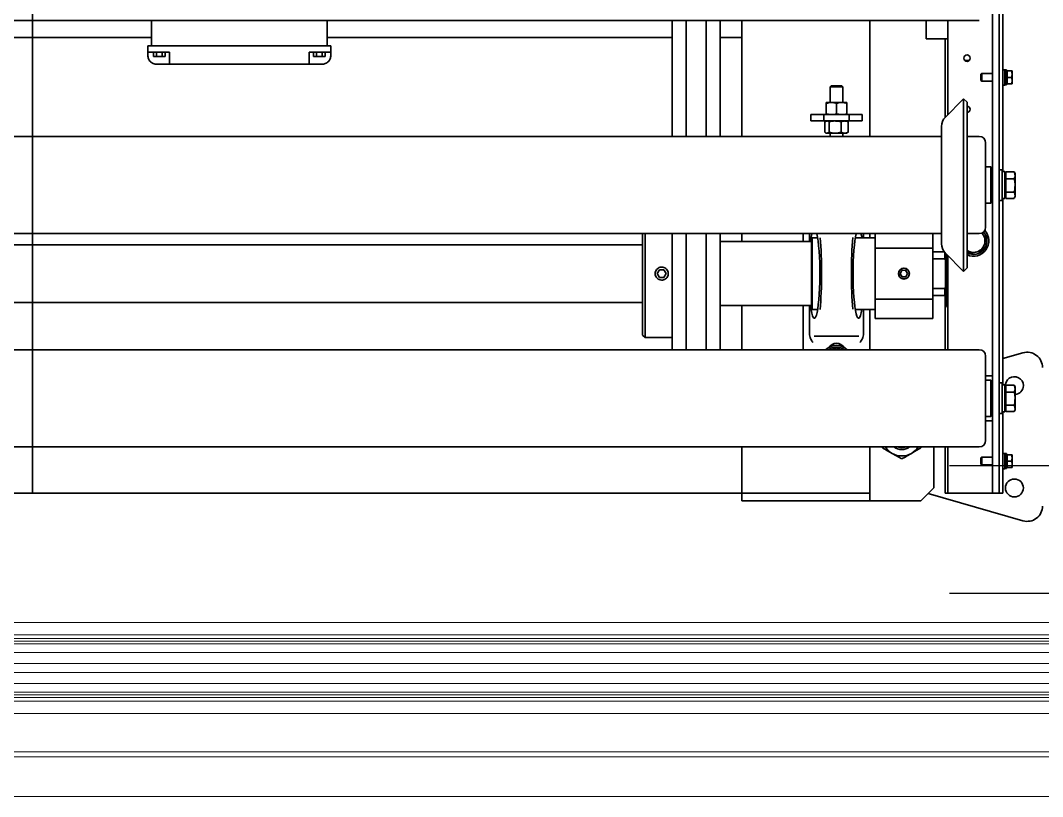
# Model space of a CAD drawing. Header units: millimetres. Extents: x 2509 to 128734, y 2492 to 91667.
# Drawn here: x 53528 to 54327, y 55868 to 56474 of the extents above; entities that cross this region are included whole.
import ezdxf
from ezdxf.enums import TextEntityAlignment as Align

# ---------------------------------------------------------------- set-up
doc = ezdxf.new("R2010")
doc.units = ezdxf.units.MM
doc.linetypes.add('CENTER', pattern=[50.8, 31.75, -6.35, 6.35, -6.35])
for name, color, linetype in [('7标注层', 4, 'Continuous'), ('SSH_货架系统', 7, 'Continuous'), ('SSH_输送系统', 7, 'Continuous')]:
    doc.layers.add(name, color=color, linetype=linetype)
doc.layers.add('SR-输送线', color=7, linetype='Continuous', lineweight=35)
doc.styles.add('宋体', font='', dxfattribs={"width": 0.8, "height": 4})
doc.styles.get('宋体').set_extended_font_data('SimSun')

# ---------------------------------------------------------------- blocks, each defined once
blk = doc.blocks.new('*U218')
at = {"layer": 'SSH_货架系统', "color": 2}
for p, q in [((742835.45, 236491.29), (761084.09, 236491.29)), ((742835.45, 236391.29), (761084.09, 236391.29))]:
    blk.add_line(p, q, dxfattribs=at)
blk = doc.blocks.new('*U220')
at = {"layer": 'SSH_输送系统', "lineweight": 15}
for p, q in [((22837.83, 6527.6), (25281.57, 6527.6)), ((22792.83, 6511.1), (25326.57, 6511.1)), ((22838.83, 6515.09), (25280.57, 6515.09)), ((22838.83, 6513.09), (25280.57, 6513.09)), ((22838.83, 6513.01), (25280.57, 6513.01)), ((22792.83, 6504.1), (25326.57, 6504.1)), ((22792.83, 6495.6), (25326.57, 6495.6)), ((22792.83, 6495.6), (25326.57, 6495.6)), ((22792.83, 6488.6), (25326.57, 6488.6)), ((22792.83, 6488.6), (25326.57, 6488.6)), ((22792.83, 6480.1), (25326.57, 6480.1)), ((22792.83, 6473.1), (25326.57, 6473.1)), ((22838.83, 6471.19), (25280.57, 6471.19)), ((22838.83, 6471.11), (25280.57, 6471.11)), ((22838.83, 6469.11), (25280.57, 6469.11)), ((23464.83, 6456.6), (25139.57, 6456.6)), ((22864.83, 6426.6), (25364.7, 6426.6)), ((22864.83, 6422.6), (25364.7, 6422.6)), ((22864.83, 6391.6), (25364.7, 6391.6))]:
    blk.add_line(p, q, dxfattribs=at)
for points in [[(25280.57, 6518.06), (22838.83, 6518.06)], [(22838.83, 6466.13), (25280.57, 6466.13)]]:
    blk.add_open_spline(points, degree=1, dxfattribs=at)
at = {"layer": 'SSH_输送系统', "style": '宋体'}
blk.add_attdef('NO.', text='', height=100, dxfattribs=at).set_placement((23613.19, 7009.55), align=Align.CENTER)
blk = doc.blocks.new('非常规移栽机')
at = {"color": 2, "linetype": 'Continuous', "lineweight": 35}
for p, q in [((6138.75, -10622.86), (6064.6, -10601.68)), ((6064.6, -10732.94), (6080.3, -10728.45))]:
    blk.add_line(p, q, dxfattribs=at)
at = {"color": 4, "linetype": 'Continuous', "lineweight": 35}
for p, q in [((6144.3, -10617.31), (6134.3, -10627.31)), ((6144.3, -10617.31), (6184.3, -10617.31)), ((6184.3, -10617.31), (6184.3, -10623.31)), ((6284.3, -10617.31), (6184.3, -10617.31)), ((6184.3, -10617.31), (6184.3, -10659.41)), ((6284.3, -10623.31), (6284.3, -10617.31)), ((6080.3, -10686.86), (6080.3, -10623.31)), ((6080.3, -10623.31), (6083.3, -10623.31)), ((6083.3, -10623.31), (6088.3, -10623.31)), ((6083.3, -10623.31), (6083.3, -11573.31)), ((6088.3, -10623.31), (6088.3, -11573.31)), ((6088.3, -10623.31), (6092.3, -10623.31)), ((6092.3, -10623.31), (6123.3, -10623.31)), ((6123.3, -10623.31), (6125.3, -10623.31)), ((6123.3, -10623.31), (6123.3, -10659.41)), ((6125.3, -10659.41), (6125.3, -10623.31)), ((6134.3, -10659.41), (6134.3, -10627.31)), ((6184.3, -10623.31), (6284.3, -10623.31)), ((6194.3, -10623.31), (6274.3, -10623.31)), ((7442.3, -10623.31), (6284.3, -10623.31)), ((6284.3, -10633.31), (6284.3, -10623.31)), ((6284.3, -10659.41), (6284.3, -10633.31)), ((6073.03, -10643.31), (6073.03, -10645.81)), ((6076.9, -10643.31), (6073.47, -10643.31)), ((6077.4, -10643.31), (6076.9, -10643.31)), ((6076.9, -10643.31), (6076.9, -10645.81)), ((6078.7, -10642.41), (6077.4, -10642.41)), ((6077.4, -10654.2), (6077.4, -10642.41)), ((6080.3, -10642.31), (6078.7, -10642.31)), ((6078.7, -10654.31), (6078.7, -10642.31)), ((6073.03, -10645.81), (6073.03, -10650.81)), ((6073.47, -10653.31), (6073.03, -10650.81)), ((6073.03, -10653.31), (6073.03, -10650.81)), ((6076.9, -10648.31), (6073.47, -10648.31)), ((6076.9, -10645.81), (6076.9, -10648.31)), ((6076.9, -10648.31), (6076.9, -10650.81)), ((6076.9, -10650.81), (6076.9, -10653.31)), ((6096.85, -10645.31), (6088.3, -10645.31)), ((6088.3, -10651.31), (6096.85, -10651.31)), ((6097.4, -10645.86), (6096.85, -10645.31)), ((6096.85, -10651.31), (6096.85, -10645.31)), ((6096.85, -10651.31), (6097.4, -10650.75)), ((6097.4, -10650.75), (6097.4, -10645.86)), ((6076.9, -10653.31), (6073.47, -10653.31)), ((6076.9, -10653.31), (6077.4, -10653.31)), ((6078.7, -10654.2), (6077.4, -10654.2)), ((6078.7, -10654.31), (6080.3, -10654.31)), ((7377.3, -10659.41), (6098.8, -10659.41)), ((6144.3, -10659.41), (6144.3, -10658.65)), ((6174.3, -10659.41), (6174.3, -10658.65)), ((6093.8, -10730.41), (6093.8, -10664.41)), ((6088.3, -10679.91), (6093.8, -10679.91)), ((6089.8, -10683.16), (6089.3, -10683.66)), ((6089.3, -10711.16), (6089.3, -10683.66)), ((6093.8, -10683.16), (6089.8, -10683.16)), ((6089.8, -10683.16), (6089.8, -10711.66)), ((6071.46, -10687.19), (6070.75, -10688.41)), ((6070.75, -10688.41), (6070.75, -10689.47)), ((6070.75, -10689.47), (6070.75, -10697.12)), ((6078.1, -10687.02), (6071.56, -10687.02)), ((6078.1, -10687.02), (6078.1, -10689.47)), ((6078.7, -10688.41), (6078.1, -10688.41)), ((6078.1, -10689.47), (6078.1, -10691.93)), ((6080.8, -10686.86), (6078.7, -10686.86)), ((6078.7, -10707.94), (6078.7, -10686.86)), ((6083.3, -10685.41), (6080.8, -10685.41)), ((6080.8, -10709.41), (6080.8, -10685.41)), ((6088.8, -10687.41), (6088.3, -10687.91)), ((6089.3, -10687.41), (6088.8, -10687.41)), ((6088.8, -10687.41), (6088.8, -10707.41)), ((6070.75, -10697.12), (6070.75, -10705.05)), ((6078.1, -10691.93), (6071.56, -10691.93)), ((6078.1, -10691.93), (6078.1, -10697.12)), ((6078.1, -10697.12), (6078.1, -10702.31)), ((6070.75, -10705.05), (6070.75, -10706.41)), ((6070.75, -10706.41), (6071.46, -10707.62)), ((6071.47, -10707.62), (6071.56, -10707.79)), ((6078.1, -10702.31), (6071.56, -10702.31)), ((6078.1, -10707.79), (6071.56, -10707.79)), ((6078.1, -10702.31), (6078.1, -10705.05)), ((6078.1, -10705.05), (6078.1, -10707.79)), ((6078.1, -10706.41), (6078.7, -10706.41)), ((6088.3, -10706.91), (6088.8, -10707.41)), ((6088.8, -10707.41), (6089.3, -10707.41)), ((6078.7, -10707.96), (6078.7, -10707.94)), ((6080.8, -10707.94), (6078.7, -10707.94)), ((6078.7, -10707.96), (6080.8, -10707.96)), ((6080.3, -10853.56), (6080.3, -10707.96)), ((6080.8, -10709.41), (6083.3, -10709.41)), ((6088.3, -10714.91), (6093.8, -10714.91)), ((6089.3, -10711.16), (6089.8, -10711.66)), ((6089.8, -10711.66), (6093.8, -10711.66)), ((6098.8, -10735.41), (7377.3, -10735.41)), ((6123.3, -10735.41), (6123.3, -10809.02)), ((6125.3, -10778.19), (6125.3, -10735.41)), ((6184.3, -10735.41), (6184.3, -10766.89)), ((6236.3, -10735.41), (6236.3, -10769.89)), ((6284.3, -10769.89), (6284.3, -10735.41)), ((6301.2, -10782.21), (6301.2, -10735.41)), ((6312.03, -10782.21), (6312.03, -10735.41)), ((6327.78, -10782.21), (6327.78, -10735.41)), ((6338.6, -10782.21), (6338.6, -10735.41)), ((6189.3, -10747.03), (6189.3, -10766.89)), ((6192.94, -10746.09), (6196.03, -10746.09)), ((6224.57, -10746.09), (6196.03, -10746.09)), ((6224.57, -10746.09), (6227.67, -10746.09)), ((6231.3, -10747.03), (6231.3, -10769.89)), ((6359.8, -10744.89), (6338.6, -10744.89)), ((6361.8, -10746.89), (6359.8, -10744.89)), ((6359.8, -10826.11), (6359.8, -10744.89)), ((6361.8, -10746.89), (6361.8, -10826.11)), ((6135.1, -10774.89), (6135.1, -10759.89)), ((6135.1, -10759.89), (6180.1, -10759.89)), ((6180.1, -10759.89), (6180.1, -10774.89)), ((6123.6, -10768.89), (6123.3, -10768.89)), ((6124.6, -10769.89), (6124.6, -10810.34)), ((6195.59, -10766.89), (6180.1, -10766.89)), ((6229.3, -10766.89), (6225.02, -10766.89)), ((6229.3, -10766.89), (6229.3, -10822.89)), ((6229.8, -10769.89), (6229.3, -10770.39)), ((6301.2, -10769.89), (6229.8, -10769.89)), ((6229.8, -10769.89), (6229.8, -10817.54)), ((6125.1, -10774.89), (6124.6, -10774.89)), ((6125.1, -10774.89), (6125.1, -10810.85)), ((6125.6, -10777.89), (6125.1, -10778.39)), ((6135.1, -10777.89), (6125.6, -10777.89)), ((6125.6, -10777.89), (6125.6, -10783.37)), ((6180.1, -10774.89), (6135.1, -10774.89)), ((6135.1, -10774.89), (6135.1, -10814.89)), ((6180.1, -10774.89), (6180.1, -10814.89)), ((7377.3, -10772.39), (6361.8, -10772.39)), ((6125.6, -10783.37), (6125.1, -10784.12)), ((6125.6, -10783.37), (6135.1, -10783.37)), ((6301.2, -10826.11), (6301.2, -10782.21)), ((6312.03, -10826.11), (6312.03, -10782.21)), ((6327.78, -10826.11), (6327.78, -10782.21)), ((6338.6, -10826.11), (6338.6, -10782.21)), ((6156.07, -10792.45), (6154.72, -10795)), ((6156.26, -10797.45), (6154.72, -10795)), ((6158.95, -10792.34), (6156.07, -10792.45)), ((6158.95, -10792.34), (6160.49, -10794.79)), ((6159.14, -10797.34), (6160.49, -10794.79)), ((6345.07, -10791.89), (6343.34, -10794.89)), ((6345.07, -10797.89), (6343.34, -10794.89)), ((6345.07, -10791.89), (6348.54, -10791.89)), ((6348.54, -10791.89), (6350.27, -10794.89)), ((6348.54, -10797.89), (6350.27, -10794.89)), ((6111.11, -10796.61), (6108.25, -10799.41)), ((6108.25, -10799.41), (6108.25, -10928.8)), ((6125.44, -10811.19), (6111.11, -10796.61)), ((6111.11, -10796.61), (6111.11, -10931.61)), ((6159.14, -10797.34), (6156.26, -10797.45)), ((6345.07, -10797.89), (6348.54, -10797.89)), ((6108.25, -10812.32), (6106.87, -10810.66)), ((6125.1, -10805.67), (6125.6, -10806.42)), ((6125.6, -10806.42), (6125.6, -10811.36)), ((6135.1, -10806.42), (6125.6, -10806.42)), ((6126.07, -10811.89), (6135.1, -10811.89)), ((6128.3, -10818.2), (6128.3, -10910.01)), ((6135.1, -10814.89), (6180.1, -10814.89)), ((6135.1, -10826.11), (6135.1, -10814.89)), ((6180.1, -10814.89), (6180.1, -10826.11)), ((6229.3, -10819.39), (6229.8, -10819.89)), ((6229.8, -10817.54), (6229.8, -10819.89)), ((6361.8, -10817.39), (7377.3, -10817.39)), ((6096.72, -10826.56), (6096.4, -10826.2)), ((6096.4, -10826.2), (6096.71, -10826.57)), ((6108.25, -10826.11), (6098.8, -10826.11)), ((7377.3, -10826.11), (6128.3, -10826.11)), ((6180.1, -10822.89), (6195.59, -10822.89)), ((6184.3, -10822.89), (6184.3, -10826.11)), ((6189.3, -10822.89), (6189.3, -10826.11)), ((6225.02, -10822.89), (6229.3, -10822.89)), ((6229.8, -10819.89), (6301.2, -10819.89)), ((6231.3, -10819.89), (6231.3, -10826.11)), ((6236.3, -10819.89), (6236.3, -10826.11)), ((6284.3, -10826.11), (6284.3, -10819.89)), ((6093.8, -10831.17), (6093.8, -10831.11)), ((6093.8, -10897.11), (6093.8, -10831.17)), ((6089.8, -10849.86), (6089.3, -10850.36)), ((6089.3, -10850.38), (6089.3, -10850.36)), ((6089.3, -10877.86), (6089.3, -10850.38)), ((6093.8, -10849.86), (6089.8, -10849.86)), ((6089.8, -10849.86), (6089.8, -10878.36)), ((6071.46, -10853.89), (6070.75, -10855.11)), ((6070.75, -10855.11), (6070.75, -10856.17)), ((6070.75, -10856.17), (6070.75, -10863.82)), ((6078.1, -10853.72), (6071.56, -10853.72)), ((6078.1, -10858.63), (6071.56, -10858.63)), ((6078.1, -10853.72), (6078.1, -10856.17)), ((6078.7, -10855.11), (6078.1, -10855.11)), ((6078.1, -10856.17), (6078.1, -10858.63)), ((6078.1, -10858.63), (6078.1, -10863.82)), ((6080.8, -10853.56), (6078.7, -10853.56)), ((6078.7, -10874.64), (6078.7, -10853.56)), ((6083.3, -10852.11), (6080.8, -10852.11)), ((6080.8, -10876.11), (6080.8, -10852.11)), ((6088.8, -10854.11), (6088.3, -10854.61)), ((6089.3, -10854.11), (6088.8, -10854.11)), ((6088.8, -10854.11), (6088.8, -10874.11)), ((6070.75, -10863.82), (6070.75, -10871.75)), ((6078.1, -10863.82), (6078.1, -10869.01)), ((6070.75, -10871.75), (6070.75, -10873.11)), ((6070.75, -10873.11), (6071.46, -10874.32)), ((6071.47, -10874.32), (6071.56, -10874.49)), ((6078.1, -10869.01), (6071.56, -10869.01)), ((6078.1, -10874.49), (6071.56, -10874.49)), ((6078.1, -10869.01), (6078.1, -10871.75)), ((6078.1, -10871.75), (6078.1, -10874.49)), ((6078.1, -10873.11), (6078.7, -10873.11)), ((6080.8, -10874.64), (6078.7, -10874.64)), ((6080.3, -11020.26), (6080.3, -10874.64)), ((6088.3, -10873.61), (6088.8, -10874.11)), ((6088.8, -10874.11), (6089.3, -10874.11)), ((6080.8, -10876.11), (6083.3, -10876.11)), ((6089.3, -10877.86), (6089.8, -10878.36)), ((6089.8, -10878.36), (6093.8, -10878.36)), ((6098.8, -10902.11), (6108.25, -10902.11)), ((6128.3, -10902.11), (7348.3, -10902.11)), ((6184.3, -10992.81), (6184.3, -10902.11)), ((6201.14, -10913.48), (6201.14, -10905.41)), ((6202.3, -10904.69), (6201.64, -10905.07)), ((6202.3, -10904.69), (6203.95, -10904.69)), ((6203.95, -10904.69), (6211.34, -10904.69)), ((6205.3, -10902.11), (6205.3, -10904.69)), ((6206.76, -10913.48), (6206.76, -10905.41)), ((6211.34, -10904.69), (6217.69, -10904.69)), ((6215.3, -10904.69), (6215.3, -10902.11)), ((6215.92, -10913.48), (6215.92, -10905.41)), ((6217.69, -10904.69), (6218.3, -10904.69)), ((6218.96, -10905.07), (6218.3, -10904.69)), ((6219.46, -10913.48), (6219.46, -10905.41)), ((6284.3, -10979.51), (6284.3, -10902.11)), ((6301.2, -10992.81), (6301.2, -10902.11)), ((6312.03, -10992.81), (6312.03, -10902.11)), ((6327.78, -10992.81), (6327.78, -10902.11)), ((6338.6, -10992.81), (6338.6, -10902.11)), ((6190.3, -10919.19), (6190.3, -10914.19)), ((6190.3, -10914.19), (6200.3, -10914.19)), ((6200.3, -10914.19), (6200.3, -10919.19)), ((6220.3, -10914.19), (6200.3, -10914.19)), ((6201.64, -10913.81), (6202.3, -10914.19)), ((6218.3, -10914.19), (6218.96, -10913.81)), ((6220.3, -10919.19), (6220.3, -10914.19)), ((6220.3, -10914.19), (6230.3, -10914.19)), ((6230.3, -10914.19), (6230.3, -10919.19)), ((6111.11, -10931.61), (6125.44, -10917.02)), ((6123.3, -10919.19), (6123.3, -10992.81)), ((6125.3, -10978.31), (6125.3, -10917.16)), ((6200.3, -10919.19), (6190.3, -10919.19)), ((6220.3, -10919.19), (6200.3, -10919.19)), ((6202.3, -10919.19), (6202.3, -10919.91)), ((6202.3, -10919.91), (6202.3, -10927.98)), ((6210.3, -10919.91), (6210.3, -10927.98)), ((6218.3, -10919.19), (6218.3, -10919.91)), ((6218.3, -10919.91), (6218.3, -10927.98)), ((6230.3, -10919.19), (6220.3, -10919.19)), ((6108.25, -10928.8), (6111.11, -10931.61)), ((6202.3, -10927.98), (6202.3, -10928.69)), ((6206.3, -10928.69), (6202.3, -10928.69)), ((6205.3, -10928.69), (6205.3, -10940.92)), ((6214.3, -10928.69), (6206.3, -10928.69)), ((6218.3, -10928.69), (6214.3, -10928.69)), ((6215.3, -10940.92), (6215.3, -10928.69)), ((6218.3, -10927.98), (6218.3, -10928.69)), ((6073.03, -10943.31), (6073.03, -10945.81)), ((6073.03, -10945.81), (6073.03, -10950.81)), ((6076.9, -10943.31), (6073.47, -10943.31)), ((6077.4, -10943.31), (6076.9, -10943.31)), ((6076.9, -10943.31), (6076.9, -10945.81)), ((6076.9, -10945.81), (6076.9, -10948.31)), ((6078.7, -10942.41), (6077.4, -10942.41)), ((6077.4, -10954.2), (6077.4, -10942.41)), ((6080.3, -10942.31), (6078.7, -10942.31)), ((6078.7, -10954.31), (6078.7, -10942.31)), ((6096.85, -10945.31), (6088.3, -10945.31)), ((6097.4, -10945.86), (6096.85, -10945.31)), ((6096.85, -10951.31), (6096.85, -10945.31)), ((6097.4, -10950.75), (6097.4, -10945.86)), ((6205.3, -10940.92), (6206.13, -10941.74)), ((6205.3, -10940.92), (6215.3, -10940.92)), ((6206.13, -10941.74), (6214.48, -10941.74)), ((6214.48, -10941.74), (6215.3, -10940.92)), ((6073.47, -10953.31), (6073.03, -10950.81)), ((6073.03, -10953.31), (6073.03, -10950.81)), ((6076.9, -10948.31), (6073.47, -10948.31)), ((6076.9, -10953.31), (6073.47, -10953.31)), ((6076.9, -10948.31), (6076.9, -10950.81)), ((6076.9, -10950.81), (6076.9, -10953.31)), ((6076.9, -10953.31), (6077.4, -10953.31)), ((6078.7, -10954.2), (6077.4, -10954.2)), ((6078.7, -10954.31), (6080.3, -10954.31)), ((6088.3, -10951.31), (6096.85, -10951.31)), ((6096.85, -10951.31), (6097.4, -10950.75)), ((6110.03, -10961.5), (6106.58, -10961.5)), ((6615.3, -10958.51), (6612.3, -10958.51)), ((6731.3, -10958.51), (6622.3, -10958.51)), ((6622.3, -10958.51), (6622.3, -10965.51)), ((6706.92, -10958.51), (6706.92, -10958.51)), ((6708.19, -10958.51), (6708.19, -10958.51)), ((6708.35, -10958.51), (6708.35, -10958.51)), ((6731.3, -10958.51), (6731.3, -10965.51)), ((6732.29, -10958.51), (6731.48, -10958.51)), ((6741.3, -10958.51), (6738.3, -10958.51)), ((6605.3, -10968.01), (6605.3, -10965.51)), ((6605.3, -10973.01), (6605.3, -10968.01)), ((6609.68, -10964.51), (6609.68, -10968.01)), ((6611.99, -10964.51), (6609.68, -10964.51)), ((6611.99, -10968.01), (6611.99, -10964.51)), ((6616.61, -10964.51), (6611.99, -10964.51)), ((6622.3, -10968.01), (6612.3, -10968.01)), ((6616.61, -10968.01), (6616.61, -10964.51)), ((6618.92, -10964.51), (6616.61, -10964.51)), ((6618.92, -10968.01), (6618.92, -10964.51)), ((6622.3, -10965.51), (6622.3, -10968.01)), ((6731.3, -10968.01), (6731.3, -10965.51)), ((6741.3, -10968.01), (6731.3, -10968.01)), ((6734.68, -10964.51), (6734.68, -10968.01)), ((6736.99, -10964.51), (6734.68, -10964.51)), ((6736.99, -10968.01), (6736.99, -10964.51)), ((6741.61, -10964.51), (6736.99, -10964.51)), ((6741.61, -10968.01), (6741.61, -10964.51)), ((6743.92, -10964.51), (6741.61, -10964.51)), ((6743.92, -10968.01), (6743.92, -10964.51)), ((6748.3, -10965.51), (6748.3, -10968.01)), ((6748.3, -10973.01), (6748.3, -10968.01)), ((6128.3, -10978.31), (6123.3, -10978.31)), ((6140.3, -10978.31), (6128.3, -10978.31)), ((6140.3, -10992.81), (6140.3, -10978.31)), ((6612.3, -10973.01), (6605.3, -10973.01)), ((6608.3, -10992.81), (6608.3, -10973.01)), ((6741.3, -10973.01), (6612.3, -10973.01)), ((6748.3, -10973.01), (6741.3, -10973.01)), ((6745.3, -10992.81), (6745.3, -10973.01)), ((6301.2, -10979.51), (6284.3, -10979.51)), ((6284.3, -10979.51), (6284.3, -10989.51)), ((6608.3, -10979.51), (6338.6, -10979.51)), ((7342.3, -10979.51), (6745.3, -10979.51)), ((7377.3, -10992.81), (6098.8, -10992.81)), ((6284.3, -10989.51), (6284.3, -10992.81))]:
    blk.add_line(p, q, dxfattribs=at)
at = {"color": 1}
blk.add_line((6838.3, -10623.31), (6838.3, -11573.31), dxfattribs=at)
at = {"color": 2, "linetype": 'Continuous', "lineweight": 35}
blk.add_circle((6071.3, -10627.31), 7, dxfattribs=at)
at = {"color": 4, "linetype": 'Continuous', "lineweight": 35}
for centre, radius in [((6157.6, -10794.89), 4.25), ((6157.6, -10794.89), 4.17), ((6108.3, -10963.31), 2.5)]:
    blk.add_circle(centre, radius, dxfattribs=at)
at = {"color": 2, "linetype": 'Continuous', "lineweight": 35}
for centre, radius, start, end in [((6061.3, -10613.21), 12, 74.0546, 180), ((6071.3, -10707.31), 7, 94.50646, 180), ((6071.3, -10707.31), 7, 180, 7.38705), ((6061.3, -10721.4), 12, 180, 285.9454)]:
    blk.add_arc(centre, radius, start, end, dxfattribs=at)
at = {"color": 4, "linetype": 'Continuous', "lineweight": 35}
for centre, radius, start, end in [((6098.8, -10664.41), 5, 90, 180), ((6159.3, -10667.31), 15, 120, 148.21949), ((6159.3, -10667.31), 15, 60, 120), ((6159.3, -10667.31), 10, 52.18551, 127.81449), ((6159.3, -10667.31), 8.5, 68.3433, 111.6567), ((6159.3, -10667.31), 15, 31.78051, 60), ((6098.8, -10730.41), 5, 180, 270), ((6210.3, -10726.89), 12, 225.1725, 314.8275), ((6210.3, -10726.89), 10.55, 233.77571, 306.22429), ((6210.3, -10732.89), 7.5, 215.09963, 324.90037), ((6210.3, -10726.89), 9, 251.02195, 288.97805), ((6123.6, -10769.89), 1, 0, 90), ((6103.3, -10820.43), 12, 65.63909, 222.75766), ((6103.3, -10820.43), 10.55, 62.01924, 221.59839), ((6103.3, -10820.43), 9, 99.95233, 159.95233), ((6103.3, -10820.43), 9, 56.63454, 99.95233), ((6118.3, -10818.2), 10, 0, 44.5), ((6103.3, -10820.43), 9, 159.95233, 219.95233), ((6098.8, -10831.11), 5, 90, 180), ((6098.8, -10897.11), 5, 180, 270), ((6118.3, -10910.01), 10, 315.5, 0), ((6108.3, -10923.31), 2.5, 91.15067, 180), ((6108.3, -10923.31), 2.5, 180, 268.84933)]:
    blk.add_arc(centre, radius, start, end, dxfattribs=at)
for centre, major_axis, start_param, end_param in [((6193.01, -10794.89), (0, 35), 3.61122, 6.926686), ((6227.6, -10794.89), (0, 35), 5.507992, 8.95515), ((6193.06, -10794.89), (0, 45.8), 4.050062, 5.366939), ((6227.55, -10794.89), (0, 45.8), 0.90847, 2.225346), ((6193.01, -10794.89), (0, 35), 2.498092, 2.671965), ((6227.6, -10794.89), (0, 35), 3.61122, 3.916786)]:
    blk.add_ellipse(centre, major_axis=major_axis, ratio=0.122785, start_param=start_param, end_param=end_param, dxfattribs=at)
for points, knots in [([(6073.03, -10645.81), (6073.08, -10645.19), (6073.14, -10644.35), (6073.4, -10643.53), (6073.47, -10643.31)], [0, 0, 0, 0, 1.843442, 2.547436, 2.547436, 2.547436, 2.547436]), ([(6073.47, -10643.31), (6073.29, -10643.31), (6073.05, -10643.31), (6073.03, -10643.31), (6073.03, -10643.31)], [0, 0, 0, 0, 0.3430232, 0.446558, 0.446558, 0.446558, 0.446558]), ([(6073.47, -10648.31), (6073.3, -10647.72), (6073.06, -10646.89), (6073.04, -10646.05), (6073.03, -10645.81)], [0, 0, 0, 0, 1.826034, 2.548974, 2.548974, 2.548974, 2.548974]), ([(6073.03, -10650.81), (6073.03, -10650.75), (6073.03, -10649.9), (6073.26, -10649.08), (6073.47, -10648.31)], [0, 0, 0, 0, 0.175721, 2.546422, 2.546422, 2.546422, 2.546422]), ([(6151.8, -10654.32), (6151.98, -10654.21), (6153.33, -10653.44), (6155.87, -10651.97), (6158.15, -10650.65), (6159.3, -10649.99)], [0, 0, 0, 0, 0.607134, 4.596815, 8.660249, 8.660249, 8.660249, 8.660249]), ([(6159.3, -10649.99), (6160.52, -10650.69), (6162.98, -10652.11), (6165.52, -10653.57), (6166.8, -10654.32)], [0, 0, 0, 0, 4.290778, 8.660249, 8.660249, 8.660249, 8.660249]), ([(6073.03, -10653.31), (6073.03, -10653.31), (6073.05, -10653.31), (6073.29, -10653.31), (6073.47, -10653.31)], [0, 0, 0, 0, 0.1035348, 0.446558, 0.446558, 0.446558, 0.446558]), ([(6144.3, -10658.65), (6145.52, -10657.94), (6147.98, -10656.52), (6150.52, -10655.06), (6151.8, -10654.32)], [0, 0, 0, 0, 4.290777, 8.660241, 8.660241, 8.660241, 8.660241]), ([(6166.8, -10654.32), (6166.98, -10654.42), (6168.33, -10655.2), (6170.87, -10656.66), (6173.15, -10657.98), (6174.3, -10658.65)], [0, 0, 0, 0, 0.607127, 4.596807, 8.660241, 8.660241, 8.660241, 8.660241]), ([(6070.75, -10689.47), (6070.75, -10689.41), (6070.76, -10688.97), (6070.92, -10688.2), (6071.3, -10687.51), (6071.47, -10687.19)], [0, 0, 0, 0, 0.182709, 1.383676, 2.41737, 2.41737, 2.41737, 2.41737]), ([(6071.56, -10691.93), (6071.33, -10691.53), (6070.88, -10690.72), (6070.8, -10689.89), (6070.75, -10689.47)], [0, 0, 0, 0, 1.293533, 2.610785, 2.610785, 2.610785, 2.610785]), ([(6070.75, -10697.12), (6070.86, -10695.71), (6070.99, -10693.95), (6071.46, -10692.26), (6071.56, -10691.93)], [0, 0, 0, 0, 4.232184, 5.266218, 5.266218, 5.266218, 5.266218]), ([(6071.56, -10702.31), (6071.22, -10700.98), (6070.8, -10699.26), (6070.76, -10697.51), (6070.75, -10697.12)], [0, 0, 0, 0, 4.108248, 5.269438, 5.269438, 5.269438, 5.269438]), ([(6070.75, -10705.05), (6070.75, -10704.99), (6070.76, -10704.5), (6070.94, -10703.57), (6071.35, -10702.73), (6071.56, -10702.31)], [0, 0, 0, 0, 0.202146, 1.530801, 2.884032, 2.884032, 2.884032, 2.884032]), ([(6071.56, -10707.79), (6071.33, -10707.35), (6070.88, -10706.45), (6070.8, -10705.52), (6070.75, -10705.05)], [0, 0, 0, 0, 1.427538, 2.881248, 2.881248, 2.881248, 2.881248]), ([(6207.04, -10735.41), (6207.38, -10735.6), (6208.49, -10736.24), (6209.56, -10736.86), (6210.3, -10737.29)], [0, 0, 0, 0, 1.147405, 3.763031, 3.763031, 3.763031, 3.763031]), ([(6210.3, -10737.29), (6210.74, -10737.04), (6211.8, -10736.42), (6212.91, -10735.78), (6213.56, -10735.41)], [0, 0, 0, 0, 1.53309, 3.763031, 3.763031, 3.763031, 3.763031]), ([(6189.3, -10747.03), (6189.38, -10746.35), (6189.58, -10744.57), (6190.78, -10742.65), (6191.69, -10741.44), (6191.95, -10741.1), (6191.96, -10741.09)], [0, 0, 0, 0, 2.049593, 5.317587, 6.601392, 6.615559, 6.615559, 6.615559, 6.615559]), ([(6228.65, -10741.09), (6228.65, -10741.1), (6228.92, -10741.44), (6229.82, -10742.65), (6231.02, -10744.57), (6231.23, -10746.35), (6231.3, -10747.03)], [0, 0, 0, 0, 0.014167, 1.297973, 4.565995, 6.615587, 6.615587, 6.615587, 6.615587]), ([(6346.8, -10799.99), (6346.23, -10799.94), (6345.09, -10799.83), (6343.56, -10798.95), (6342.4, -10797.66), (6341.74, -10796.05), (6341.64, -10794.31), (6342.12, -10792.64), (6343.13, -10791.22), (6344.55, -10790.21), (6346.23, -10789.73), (6347.97, -10789.83), (6349.57, -10790.5), (6350.87, -10791.66), (6351.71, -10793.19), (6352, -10794.91), (6351.71, -10796.62), (6350.86, -10798.14), (6349.56, -10799.29), (6348.13, -10799.91), (6347.18, -10799.97), (6346.8, -10799.99)], [0, 0, 0, 0, 1.712133, 3.424048, 5.14157, 6.862784, 8.577949, 10.286787, 11.998809, 13.71858, 15.438679, 17.151019, 18.859705, 20.574466, 22.295596, 24.013478, 25.723584, 27.433496, 29.151022, 30.872269, 32.003599, 32.003599, 32.003599, 32.003599]), ([(6101.75, -10811.56), (6101.63, -10811.58), (6100.71, -10811.74), (6098.98, -10812.05), (6097.42, -10812.32), (6096.63, -10812.46)], [0, 0, 0, 0, 0.364196, 2.758064, 5.196143, 5.196143, 5.196143, 5.196143]), ([(6106.87, -10810.66), (6106.03, -10810.81), (6104.36, -10811.1), (6102.62, -10811.41), (6101.75, -10811.56)], [0, 0, 0, 0, 2.574493, 5.196148, 5.196148, 5.196148, 5.196148]), ([(6094.85, -10817.34), (6094.81, -10817.46), (6094.49, -10818.33), (6093.88, -10819.98), (6093.34, -10821.47), (6093.07, -10822.22)], [0, 0, 0, 0, 0.364184, 2.758011, 5.196131, 5.196131, 5.196131, 5.196131]), ([(6096.63, -10812.46), (6096.34, -10813.25), (6095.76, -10814.85), (6095.15, -10816.51), (6094.85, -10817.34)], [0, 0, 0, 0, 2.574469, 5.19618, 5.19618, 5.19618, 5.19618]), ([(6093.07, -10822.22), (6093.93, -10823.25), (6095.03, -10824.56), (6096.16, -10825.91), (6096.4, -10826.2)], [0, 0, 0, 0, 4.051088, 5.196163, 5.196163, 5.196163, 5.196163]), ([(6070.75, -10856.17), (6070.75, -10856.11), (6070.76, -10855.67), (6070.92, -10854.9), (6071.3, -10854.21), (6071.47, -10853.89)], [0, 0, 0, 0, 0.182706, 1.383676, 2.417369, 2.417369, 2.417369, 2.417369]), ([(6071.56, -10858.63), (6071.33, -10858.23), (6070.88, -10857.42), (6070.8, -10856.59), (6070.75, -10856.17)], [0, 0, 0, 0, 1.293531, 2.610787, 2.610787, 2.610787, 2.610787]), ([(6070.75, -10863.82), (6070.86, -10862.41), (6070.99, -10860.65), (6071.46, -10858.96), (6071.56, -10858.63)], [0, 0, 0, 0, 4.232184, 5.266218, 5.266218, 5.266218, 5.266218]), ([(6071.56, -10869.01), (6071.22, -10867.68), (6070.8, -10865.96), (6070.76, -10864.21), (6070.75, -10863.82)], [0, 0, 0, 0, 4.108248, 5.269453, 5.269453, 5.269453, 5.269453]), ([(6070.75, -10871.75), (6070.75, -10871.69), (6070.76, -10871.2), (6070.94, -10870.27), (6071.35, -10869.43), (6071.56, -10869.01)], [0, 0, 0, 0, 0.20215, 1.530806, 2.884034, 2.884034, 2.884034, 2.884034]), ([(6071.56, -10874.49), (6071.33, -10874.05), (6070.88, -10873.15), (6070.8, -10872.22), (6070.75, -10871.75)], [0, 0, 0, 0, 1.427529, 2.881234, 2.881234, 2.881234, 2.881234]), ([(6203.95, -10904.69), (6203.89, -10904.69), (6203.38, -10904.7), (6202.43, -10904.85), (6201.58, -10905.22), (6201.14, -10905.41)], [0, 0, 0, 0, 0.204853, 1.55134, 2.922723, 2.922723, 2.922723, 2.922723]), ([(6201.14, -10905.41), (6201.29, -10905.28), (6201.45, -10905.14), (6201.62, -10905.09), (6201.63, -10905.09)], [0, 0, 0, 0, 0.5373026, 0.5835417, 0.5835417, 0.5835417, 0.5835417]), ([(6206.76, -10905.41), (6206.31, -10905.21), (6205.39, -10904.8), (6204.44, -10904.73), (6203.95, -10904.69)], [0, 0, 0, 0, 1.447024, 2.920557, 2.920557, 2.920557, 2.920557]), ([(6211.34, -10904.69), (6211.24, -10904.69), (6210.41, -10904.7), (6208.86, -10904.85), (6207.47, -10905.22), (6206.76, -10905.41)], [0, 0, 0, 0, 0.325928, 2.468073, 4.649876, 4.649876, 4.649876, 4.649876]), ([(6215.92, -10905.41), (6215.18, -10905.21), (6213.68, -10904.8), (6212.13, -10904.73), (6211.34, -10904.69)], [0, 0, 0, 0, 2.303146, 4.648483, 4.648483, 4.648483, 4.648483]), ([(6215.92, -10905.41), (6216.07, -10905.3), (6216.65, -10904.88), (6217.25, -10904.77), (6217.69, -10904.69)], [0, 0, 0, 0, 0.497247, 1.930653, 1.930653, 1.930653, 1.930653]), ([(6217.69, -10904.69), (6217.85, -10904.7), (6218.45, -10904.74), (6219.04, -10905.12), (6219.46, -10905.41)], [0, 0, 0, 0, 0.520269, 1.936706, 1.936706, 1.936706, 1.936706]), ([(6203.95, -10914.19), (6203.89, -10914.19), (6203.38, -10914.18), (6202.43, -10914.03), (6201.58, -10913.66), (6201.14, -10913.48)], [0, 0, 0, 0, 0.204853, 1.55134, 2.922723, 2.922723, 2.922723, 2.922723]), ([(6201.14, -10913.48), (6201.29, -10913.6), (6201.45, -10913.74), (6201.62, -10913.79), (6201.63, -10913.79)], [0, 0, 0, 0, 0.5373026, 0.5835417, 0.5835417, 0.5835417, 0.5835417]), ([(6206.76, -10913.48), (6206.31, -10913.68), (6205.39, -10914.08), (6204.44, -10914.15), (6203.95, -10914.19)], [0, 0, 0, 0, 1.447024, 2.920557, 2.920557, 2.920557, 2.920557]), ([(6211.34, -10914.19), (6211.24, -10914.19), (6210.41, -10914.18), (6208.86, -10914.03), (6207.47, -10913.66), (6206.76, -10913.48)], [0, 0, 0, 0, 0.325928, 2.468073, 4.649876, 4.649876, 4.649876, 4.649876]), ([(6215.92, -10913.48), (6215.18, -10913.68), (6213.68, -10914.08), (6212.13, -10914.15), (6211.34, -10914.19)], [0, 0, 0, 0, 2.303146, 4.648483, 4.648483, 4.648483, 4.648483]), ([(6215.92, -10913.48), (6216.07, -10913.58), (6216.65, -10914), (6217.25, -10914.11), (6217.69, -10914.19)], [0, 0, 0, 0, 0.497247, 1.930653, 1.930653, 1.930653, 1.930653]), ([(6217.69, -10914.19), (6217.85, -10914.18), (6218.45, -10914.14), (6219.04, -10913.76), (6219.46, -10913.48)], [0, 0, 0, 0, 0.520269, 1.936706, 1.936706, 1.936706, 1.936706]), ([(6202.3, -10919.91), (6202.95, -10919.71), (6204.26, -10919.3), (6205.62, -10919.23), (6206.3, -10919.19)], [0, 0, 0, 0, 2.020789, 4.078645, 4.078645, 4.078645, 4.078645]), ([(6206.3, -10919.19), (6206.4, -10919.19), (6207.12, -10919.2), (6208.47, -10919.35), (6209.69, -10919.72), (6210.3, -10919.91)], [0, 0, 0, 0, 0.285965, 2.16573, 4.080229, 4.080229, 4.080229, 4.080229]), ([(6210.3, -10919.91), (6210.95, -10919.71), (6212.26, -10919.3), (6213.62, -10919.23), (6214.3, -10919.19)], [0, 0, 0, 0, 2.020843, 4.078702, 4.078702, 4.078702, 4.078702]), ([(6214.3, -10919.19), (6214.4, -10919.19), (6215.12, -10919.2), (6216.47, -10919.35), (6217.69, -10919.72), (6218.3, -10919.91)], [0, 0, 0, 0, 0.285972, 2.165737, 4.080229, 4.080229, 4.080229, 4.080229]), ([(6202.3, -10927.98), (6202.95, -10928.18), (6204.26, -10928.58), (6205.62, -10928.65), (6206.3, -10928.69)], [0, 0, 0, 0, 2.02079, 4.078647, 4.078647, 4.078647, 4.078647]), ([(6206.3, -10928.69), (6206.4, -10928.69), (6207.12, -10928.68), (6208.47, -10928.53), (6209.69, -10928.16), (6210.3, -10927.98)], [0, 0, 0, 0, 0.285965, 2.165728, 4.080232, 4.080232, 4.080232, 4.080232]), ([(6210.3, -10927.98), (6210.95, -10928.18), (6212.26, -10928.58), (6213.62, -10928.65), (6214.3, -10928.69)], [0, 0, 0, 0, 2.020843, 4.078705, 4.078705, 4.078705, 4.078705]), ([(6214.3, -10928.69), (6214.4, -10928.69), (6215.12, -10928.68), (6216.47, -10928.53), (6217.69, -10928.16), (6218.3, -10927.98)], [0, 0, 0, 0, 0.285972, 2.165734, 4.080232, 4.080232, 4.080232, 4.080232]), ([(6073.03, -10945.81), (6073.08, -10945.19), (6073.14, -10944.35), (6073.4, -10943.53), (6073.47, -10943.31)], [0, 0, 0, 0, 1.843442, 2.547436, 2.547436, 2.547436, 2.547436]), ([(6073.47, -10943.31), (6073.29, -10943.31), (6073.05, -10943.31), (6073.03, -10943.31), (6073.03, -10943.31)], [0, 0, 0, 0, 0.3430232, 0.446558, 0.446558, 0.446558, 0.446558]), ([(6073.47, -10948.31), (6073.3, -10947.72), (6073.06, -10946.89), (6073.04, -10946.05), (6073.03, -10945.81)], [0, 0, 0, 0, 1.826034, 2.548974, 2.548974, 2.548974, 2.548974]), ([(6073.03, -10950.81), (6073.03, -10950.75), (6073.03, -10949.9), (6073.26, -10949.08), (6073.47, -10948.31)], [0, 0, 0, 0, 0.175709, 2.546422, 2.546422, 2.546422, 2.546422]), ([(6073.03, -10953.31), (6073.03, -10953.31), (6073.05, -10953.31), (6073.29, -10953.31), (6073.47, -10953.31)], [0, 0, 0, 0, 0.1035348, 0.446558, 0.446558, 0.446558, 0.446558]), ([(6605.3, -10965.51), (6605.41, -10964.6), (6605.62, -10962.76), (6607.24, -10960.45), (6609.55, -10958.83), (6611.39, -10958.62), (6612.3, -10958.51)], [0, 0, 0, 0, 2.741406, 5.48281, 8.224206, 10.965615, 10.965615, 10.965615, 10.965615]), ([(6615.3, -10958.51), (6616.22, -10958.51), (6618.06, -10958.51), (6620.37, -10958.51), (6621.99, -10958.51), (6622.2, -10958.51), (6622.3, -10958.51)], [0, 0, 0, 0, 1.749999, 3.500001, 5.249998, 6.999999, 6.999999, 6.999999, 6.999999]), ([(6731.3, -10958.51), (6731.41, -10958.51), (6731.62, -10958.51), (6733.24, -10958.51), (6735.55, -10958.51), (6737.39, -10958.51), (6738.3, -10958.51)], [0, 0, 0, 0, 1.75, 3.500002, 5.250001, 6.999999, 6.999999, 6.999999, 6.999999]), ([(6741.3, -10958.51), (6742.22, -10958.62), (6744.06, -10958.83), (6746.37, -10960.45), (6747.99, -10962.76), (6748.2, -10964.6), (6748.3, -10965.51)], [0, 0, 0, 0, 2.741409, 5.482802, 8.22421, 10.965615, 10.965615, 10.965615, 10.965615]), ([(6612.3, -10968.01), (6611.39, -10968.01), (6609.55, -10968.01), (6607.24, -10968.01), (6605.62, -10968.01), (6605.41, -10968.01), (6605.3, -10968.01)], [0, 0, 0, 0, 1.749999, 3.500001, 5.249998, 6.999999, 6.999999, 6.999999, 6.999999]), ([(6748.3, -10968.01), (6748.2, -10968.01), (6747.99, -10968.01), (6746.37, -10968.01), (6744.06, -10968.01), (6742.22, -10968.01), (6741.3, -10968.01)], [0, 0, 0, 0, 1.75, 3.499998, 5.249998, 6.999996, 6.999996, 6.999996, 6.999996])]:
    blk.add_open_spline(points, degree=3, knots=knots, dxfattribs=at)
blk = doc.blocks.new('A$C78651db9')
at = {"layer": 'SR-输送线', "rotation": 180}
blk.add_blockref('非常规移栽机', (8515.48, -6258.61), dxfattribs=at)
at = {"layer": 'SSH_货架系统', "rotation": 180}
blk.add_blockref('*U218', (763477.58, 240777.37), dxfattribs=at)
at = {"layer": 'SSH_输送系统', "xscale": -1}
blk.add_blockref('*U220', (26216.39, -2264.15), dxfattribs=at)

msp = doc.modelspace()

# ---------------------------------------------------------------- block references
at = {"layer": '7标注层', "linetype": 'CENTER'}
msp.add_blockref('A$C78651db9', (51860.401, 51740.213), dxfattribs=at)

doc.saveas('drawing.dxf')
